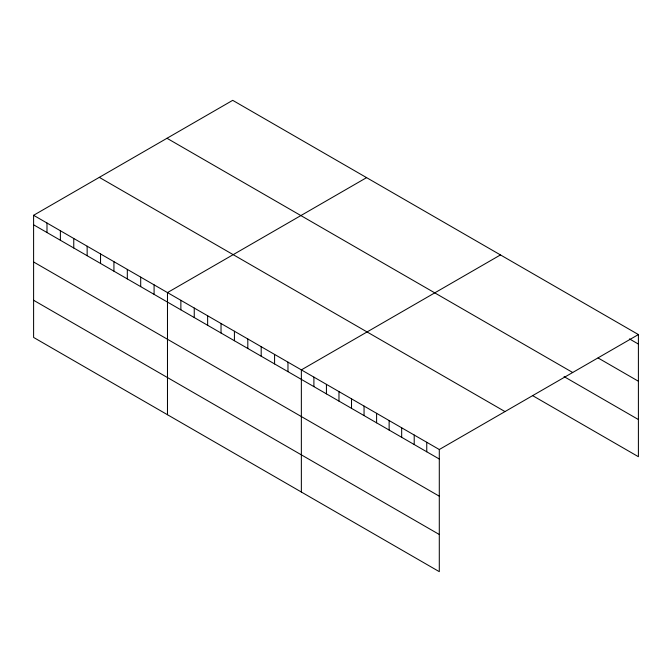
<?xml version="1.0" encoding="UTF-8"?>
<svg xmlns="http://www.w3.org/2000/svg" width="672" height="672" viewBox="0 0 672 672"><rect width="100%" height="100%" fill="white"/><g stroke="black" fill="none" stroke-linecap="round" stroke-linejoin="round"><path stroke-width="1.01" d="M33.6 215.292L439.295 449.518L439.295 571.662L33.6 337.436L33.6 215.292L232.705 100.338L638.4 334.564L638.4 456.708L532.711 395.682M366.584 177.635L167.479 292.589L167.479 414.725M500.464 254.932L301.358 369.886L301.358 492.022M439.295 449.518L638.4 334.564M629.446 338.898L638.4 344.072M598.097 357.966L638.4 381.242M167 138.281L572.695 372.498M564.06 376.614L638.4 419.538M99.305 177.358L505 411.583M33.6 224.801L439.295 459.026M33.6 261.971L439.295 496.196M33.6 300.266L439.295 534.492M426.754 442.277L426.754 451.786M414.212 435.044L414.212 444.545M401.671 427.804L401.671 437.304M389.13 420.563L389.13 430.063M376.597 413.322L376.597 422.822M364.056 406.081L364.056 415.582M351.515 398.84L351.515 408.349M338.974 391.6L338.974 401.108M326.432 384.367L326.432 393.868M313.9 377.126L313.9 386.627M287.969 362.158L287.969 371.658M274.579 354.421L274.579 363.93M261.19 346.693L261.19 356.202M247.808 338.965L247.808 348.466M234.419 331.237L234.419 340.738M221.029 323.509L221.029 333.01M207.64 315.781L207.64 325.282M194.25 308.045L194.25 317.554M180.869 300.317L180.869 309.826M154.09 284.861L154.09 294.361M140.7 277.133L140.7 286.633M127.319 269.405L127.319 278.905M113.929 261.668L113.929 271.177M100.54 253.94L100.54 263.449M87.15 246.212L87.15 255.713M73.76 238.484L73.76 247.985M60.379 230.756L60.379 240.257M46.99 223.028L46.99 232.529"/></g></svg>
